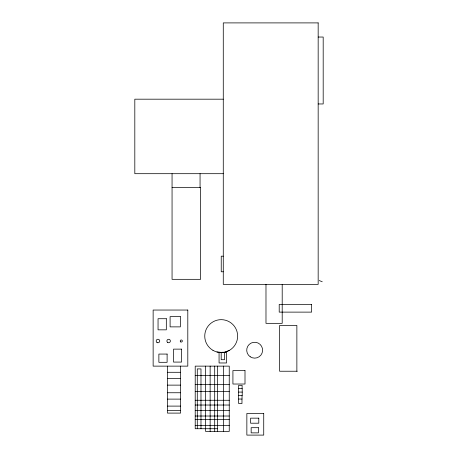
<?xml version="1.0" encoding="UTF-8"?>
<svg xmlns="http://www.w3.org/2000/svg" width="458" height="458" viewBox="0 0 458 458"><rect width="100%" height="100%" fill="white"/><g stroke="black" fill="none" stroke-linecap="round" stroke-linejoin="round"><path stroke-width="0.69" d="M225.451 351.984L229.418 350.347M318.167 37.041L323.188 37.041L323.188 103.96L318.167 103.96M223.275 99.186L134.812 99.186L134.812 173.691L223.275 173.691M172.059 187.654L200.615 187.654L200.615 279.328L172.059 279.328L172.059 173.691M223.275 256.182L221.237 256.182L221.237 271.777L223.275 271.777M216.943 351.984L220.43 352.265M221.792 352.265L226.55 352.265L226.55 362.971L219.067 362.971L219.067 352.265M297.299 371.232L279.609 371.232L279.609 325.443L296.87 325.443L296.87 371.232M167.485 372.291L180.584 372.291M195.211 375.508L229.246 375.508M167.485 378.451L180.584 378.451M195.211 384.514L229.246 384.514M167.485 385.126L180.584 385.126M238.658 388.539L242.208 388.539L242.236 395.66L238.658 395.66M195.211 391.636L229.246 391.636M238.658 392.082L242.236 392.082M167.485 392.752L180.584 392.752M238.658 399.038L242.042 399.038L242.042 395.66M167.485 399.113L180.584 399.113M195.211 400.269L229.246 400.269M195.211 405.032L229.246 405.032M167.485 406.103L180.584 406.103M167.485 410.345L180.584 410.345M195.211 410.528L229.246 410.528M195.211 416.019L229.246 416.019M195.211 419.436L229.246 419.436M195.211 425.425L229.246 425.425M217.63 428.722L195.211 428.722L195.211 366.131L229.246 366.131L229.246 431.413L205.579 431.413L205.579 366.131M319.249 280.554L322.237 281.756M282.202 284.372L282.202 323.337L265.983 323.337L265.983 284.372M242.116 388.539L242.116 385.321L238.658 385.321L238.658 403.538L241.973 403.538L241.973 399.038M223.435 366.131L223.435 431.413M217.63 366.131L217.63 431.413M214.699 366.131L214.699 431.413M210.142 366.131L210.142 431.413M200.982 428.722L200.982 368.902L197.289 368.902L197.289 428.722M200.06 173.691L200.06 187.654M180.584 366.131L180.584 413.099L167.485 413.099L167.485 366.131M318.167 22.9L223.275 22.9L223.275 284.372L318.167 284.372L318.167 22.9M311.606 304.41L279.208 304.41L279.208 312.121L311.606 312.121L311.606 304.41M187.803 310.043L153.138 310.043L153.138 366.131L187.803 366.131L187.803 310.043M180.343 316.638L170.101 316.638L170.101 326.875L180.343 326.875L180.343 316.638M166.323 318.716L158.05 318.716L158.05 329.84L166.323 329.84L166.323 318.716M181.54 349.128L173.53 349.128L173.53 362.083L181.54 362.083L181.54 349.128M224.546 352.546L221.197 352.546L221.197 359.702L224.546 359.702L224.546 352.546M167.113 354.068L158.874 354.068L158.874 362.307L167.113 362.307L167.113 354.068M245.001 370.602L232.922 370.602L232.922 384.027L245.001 384.027L245.001 370.602M263.728 413.471L246.856 413.471L246.856 435.1L263.728 435.1L263.728 413.471M258.793 418.154L250.612 418.154L250.612 423.203L258.793 423.203L258.793 418.154M258.409 427.692L251.156 427.692L251.156 432.879L258.409 432.879L258.409 427.692M212.976 350.347A16.442 16.442 0 0 0 237.639 336.103A16.442 16.442 0 0 0 212.976 321.86A16.442 16.442 0 0 0 212.976 350.347M250.24 356.793A7.941 7.941 0 0 0 262.589 350.731A7.941 7.941 0 0 0 251.161 343.065A7.941 7.941 0 0 0 250.24 356.793M167.771 342.521A1.74 1.74 0 0 0 170.376 341.01A1.74 1.74 0 0 0 167.771 339.504A1.74 1.74 0 0 0 167.771 342.521M157.077 342.55A1.775 1.775 0 0 0 159.733 341.01A1.775 1.775 0 0 0 157.077 339.475A1.775 1.775 0 0 0 157.077 342.55M180.773 341.92A1.048 1.048 0 0 0 182.347 341.01A1.048 1.048 0 0 0 180.773 340.105A1.048 1.048 0 0 0 180.773 341.92"/></g></svg>
